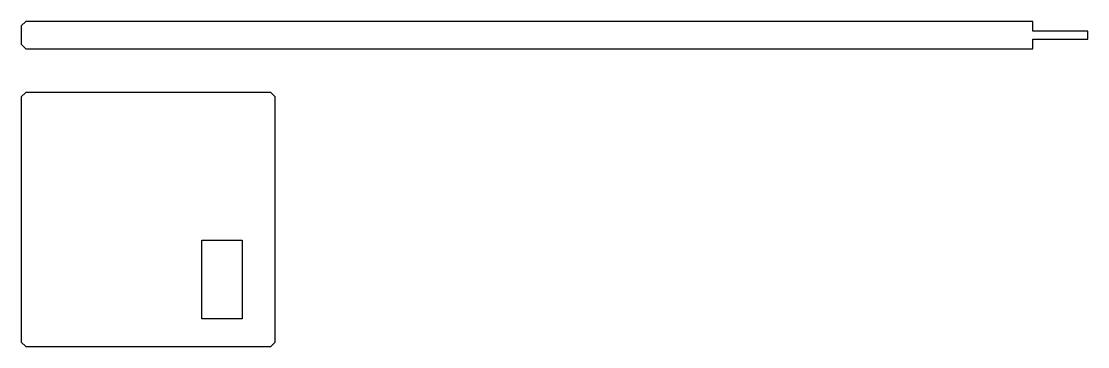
# Model space of a CAD drawing. Extents: x 0 to 5.5, y 0 to 1.68.
import ezdxf

# ---------------------------------------------------------------- set-up
doc = ezdxf.new("R2010")
doc.units = 0
doc.layers.get('0').update_dxf_attribs({"linetype": 'CONTINUOUS'})

msp = doc.modelspace()

# ---------------------------------------------------------------- linework, layer by layer
at = {"color": 4}
for p, q in [((0.0236, 1.6772), (0, 1.6535)), ((0, 1.6535), (0, 1.5591)), ((5.2215, 1.6772), (0.0236, 1.6772)), ((5.2215, 1.627), (5.2215, 1.6772)), ((5.5049, 1.627), (5.2215, 1.627)), ((5.5049, 1.5856), (5.5049, 1.627)), ((0, 1.5591), (0.0236, 1.5354)), ((5.2215, 1.5856), (5.5049, 1.5856)), ((5.2215, 1.5354), (5.2215, 1.5856)), ((0.0236, 1.5354), (5.2215, 1.5354)), ((0.0236, 1.311), (0, 1.2874)), ((0, 1.2874), (0, 0.0236)), ((1.2874, 1.311), (0.0236, 1.311)), ((1.311, 1.2874), (1.2874, 1.311)), ((1.311, 0.0236), (1.311, 1.2874)), ((0.9311, 0.1437), (0.9311, 0.5492)), ((0.9311, 0.5492), (1.1398, 0.5492)), ((1.1398, 0.5492), (1.1398, 0.1437)), ((1.1398, 0.1437), (0.9311, 0.1437)), ((0, 0.0236), (0.0236, 0)), ((0.0236, 0), (1.2874, 0)), ((1.2874, 0), (1.311, 0.0236))]:
    msp.add_line(p, q, dxfattribs=at)

doc.saveas('drawing.dxf')
